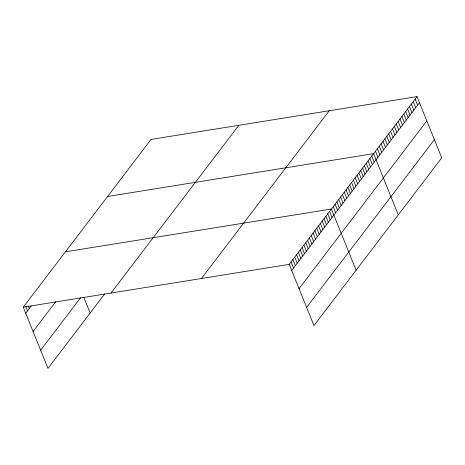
<?xml version="1.0" encoding="UTF-8"?>
<svg xmlns="http://www.w3.org/2000/svg" width="465" height="465" viewBox="0 0 465 465"><rect width="100%" height="100%" fill="white"/><g stroke="black" fill="none" stroke-linecap="round" stroke-linejoin="round"><path stroke-width="0.7" d="M104.817 293.764L47.976 368.373L23.25 307.179L151.044 139.436L417.024 96.627L441.75 157.821L313.956 325.564L289.23 264.37L417.024 96.627M25.715 313.282L31.219 306.063M33.062 331.464L55.8 301.616M40.629 350.192L80.602 297.728M111.025 293.049L238.818 125.306M201.455 278.5L329.249 110.751M291.7 270.479L419.494 102.73M299.042 288.655L426.835 120.912M306.609 307.388L434.403 139.645M107.595 196.468L373.575 153.659L398.302 214.853M65.42 251.821L331.406 209.018L356.126 270.212M23.25 307.179L289.23 264.37M415.135 99.109L417.605 105.212M413.246 101.585L415.716 107.694M411.356 104.067L413.827 110.17M409.467 106.543L411.938 112.652M407.578 109.025L410.049 115.128M405.689 111.507L408.16 117.61M403.8 113.983L406.271 120.092M401.911 116.465L404.381 122.568M400.022 118.941L402.492 125.05M398.133 121.423L400.603 127.526M396.244 123.905L398.714 130.008M394.355 126.381L396.825 132.49M392.466 128.863L394.936 134.966M390.577 131.345L393.047 137.448M388.688 133.821L391.158 139.93M386.799 136.303L389.269 142.406M384.91 138.779L387.38 144.888M383.021 141.261L385.485 147.364M381.131 143.743L383.596 149.846M379.242 146.219L381.707 152.328M377.353 148.701L379.818 154.804M375.464 151.177L377.929 157.286M371.744 156.066L374.209 162.175M369.908 158.472L372.378 164.581M368.077 160.878L370.541 166.987M366.24 163.285L368.71 169.394M364.409 165.691L366.873 171.8M362.572 168.097L365.042 174.206M360.741 170.51L363.206 176.613M358.904 172.916L361.375 179.019M357.074 175.322L359.538 181.426M355.243 177.729L357.707 183.832M353.406 180.135L355.87 186.238M351.575 182.542L354.039 188.645M349.738 184.948L352.208 191.051M347.907 187.354L350.372 193.457M346.07 189.761L348.541 195.864M344.24 192.167L346.704 198.276M342.403 194.573L344.873 200.682M340.572 196.98L343.036 203.089M338.735 199.386L341.205 205.495M336.904 201.793L339.369 207.902M335.073 204.205L337.538 210.308M333.236 206.611L335.707 212.714M329.569 211.424L332.039 217.527M327.738 213.83L330.202 219.933M325.901 216.237L328.371 222.34M324.07 218.643L326.535 224.746M322.233 221.049L324.704 227.153M320.402 223.456L322.867 229.559M318.572 225.862L321.036 231.965M316.735 228.269L319.199 234.377M314.904 230.675L317.368 236.784M313.067 233.081L315.537 239.19M311.236 235.488L313.701 241.597M309.399 237.894L311.87 244.003M307.568 240.306L310.033 246.409M305.732 242.713L308.202 248.816M303.901 245.119L306.365 251.222M302.064 247.525L304.534 253.628M300.233 249.932L302.698 256.035M298.402 252.338L300.867 258.441M296.565 254.744L299.036 260.848M294.734 257.151L297.199 263.254M292.898 259.557L295.368 265.66M291.067 261.964L293.531 268.072M83.781 297.263L90.146 313.021M28.4 306.028L29.382 308.469M25.825 306.604L27.551 310.876"/></g></svg>
